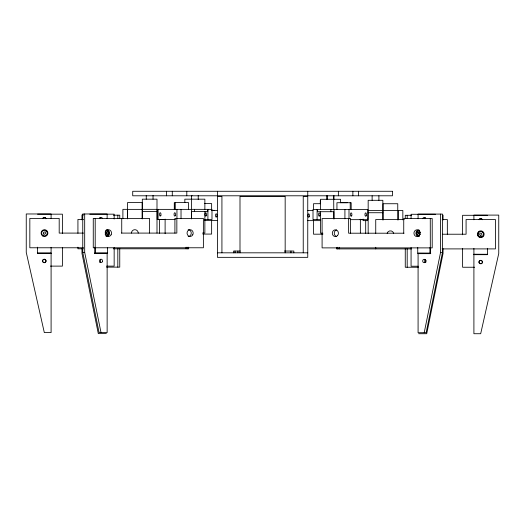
<?xml version="1.0" encoding="UTF-8"?>
<svg xmlns="http://www.w3.org/2000/svg" width="525" height="525" viewBox="0 0 525 525"><rect width="100%" height="100%" fill="white"/><g stroke="black" fill="none" stroke-linecap="round" stroke-linejoin="round"><path stroke-width="0.79" d="M430.769 253.273L417.736 253.214L417.762 247.537M430.008 247.537L429.982 253.214L417.736 253.214M424.207 332.712L440.541 252.479L440.541 214.088M418.084 218.741L418.084 214.088L442.47 214.088L442.47 252.479L426.142 332.712L418.084 332.712L418.084 253.66L430.631 253.66M107.461 247.419L107.487 253.102L94.454 253.155M191.474 195.681L192.065 195.681M340.285 202.683L347.307 202.683M204.612 203.582L211.634 203.582L211.634 209.606M320.552 203.7L313.53 203.7L313.53 209.718M127.516 209.377L142.196 209.377M142.308 209.344L156.995 209.344M211.634 210.361L214.535 210.361M211.929 210.394L217.606 210.394M307.315 210.473L312.992 210.473M368.169 210.473L382.85 210.473M383.079 210.505L397.76 210.505M142.308 211.601L156.995 211.601M368.169 212.73L382.85 212.73M37.544 214.167L62.39 214.167L62.39 233.651M89.768 214.167L114.155 214.167L114.155 219.037M435.455 214.279L411.068 214.279L411.068 218.341M83.573 214.988L81.966 214.988L81.966 219.89M113.334 215.184L119.752 215.184L119.752 218.433M411.679 215.296L405.267 215.296L405.267 218.544M487.456 215.296L462.61 215.296L462.61 234.78M83.56 219.424L77.93 219.424L77.93 233.29M165.204 219.424L159.574 219.424L159.574 233.29M175.304 219.509L157.218 219.542L157.218 209.377L191.428 209.377L191.428 218.859M204.612 219.542L211.988 219.542L211.988 209.377L191.599 209.344L191.599 199.178M360.058 219.542L363.274 219.542M404.283 219.542L375.736 219.542L375.736 233.408M442.188 219.542L447.339 219.542L447.339 234.222M320.388 219.621L313.012 219.621L313.012 209.455L333.769 209.455L333.69 195.792M350.641 219.653L367.854 219.653L367.854 209.488L334.044 209.488L334.044 218.977M204.468 220.559L217.586 220.559M307.335 220.638L320.453 220.638M83.587 233.093L59.194 233.093L59.194 218.413L29.833 218.413L29.833 247.774L83.593 247.774M121.419 233.093L176.846 233.093L176.846 218.413M202.525 233.061L204.868 233.061L204.868 211.601M322.895 233.172L320.506 233.172L320.506 211.713M404.053 233.205L348.626 233.205L348.626 218.525M202.873 234.078L211.634 234.078L211.634 220.566M322.895 234.189L313.53 234.189L313.53 219.883M442.503 234.222L466.082 234.222L466.082 219.542L495.442 219.542L495.442 248.902L442.129 248.902M83.39 248.791L77.93 248.791L77.93 247.157M113.288 248.791L188.665 248.791L188.665 247.282M411.587 248.902L336.604 248.902L336.604 247.393M240.319 251.042L233.592 251.042L233.592 252.82M284.406 251.042L293.829 251.042L293.829 252.82M107.139 218.63L107.139 213.97L82.753 213.97L82.753 252.368L84.682 252.368L101.017 332.594M440.541 252.479L442.47 252.479M217.409 252.82L307.755 252.82M37.544 253.102L51.096 253.102M107.487 253.102L95.242 253.102L95.215 247.419M37.544 253.155L51.096 253.155M51.096 253.542L37.544 253.542L37.544 247.17M94.592 253.542L107.139 253.542L107.139 332.594L99.081 332.594L82.753 252.368M473.904 254.231L487.456 254.29M473.904 254.677L487.456 254.677L487.456 248.299M50.367 266.116L62.39 266.116L62.39 247.446M106.608 266.116L114.155 266.116L114.155 247.446M418.287 266.228L411.068 266.228L411.068 247.564M106.588 267.133L119.752 267.133L119.752 248.463M418.425 267.245L405.267 267.245L405.267 248.574M474.633 267.245L462.61 267.245L462.61 248.574M106.352 333.611L98.3 333.611L81.966 253.385L81.966 248.482M418.661 333.723L426.72 333.723L443.048 253.496L443.048 248.594M473.904 219.758L473.904 215.099L498.75 215.099L498.75 253.496L480.683 333.723L473.904 333.723L473.904 248.45M443.048 215.099L443.048 220.001M430.277 218.525L430.329 253.66M407.197 215.296L407.197 218.544M407.197 248.574L407.197 267.245M403.738 233.205L403.738 218.525L432.206 218.525L432.206 247.885L322.094 247.885L322.094 218.525L350.562 218.525L350.562 233.205M402.839 219.89L402.839 210.505L398.324 210.505L398.324 219.89M397.76 219.995L397.76 203.733L383.079 203.733L383.079 219.995M382.85 219.883L382.85 200.307L368.169 200.307L368.169 233.395M378.899 195.792L378.899 200.307M375.736 247.268L375.736 248.902M372.127 195.792L372.127 200.307M367.605 219.076L367.605 220.638L363.09 220.638L363.09 219.076M365.689 220.356L365.689 233.408M360.367 219.22L360.367 233.002M358.575 191.277L358.575 195.792M352.872 191.277L352.872 195.792M351.179 209.488L351.179 202.716L336.945 202.716L336.945 209.488M350.214 202.716L350.214 209.488M349 209.488L349 218.873M344.918 209.488L344.918 218.873M340.541 202.683L340.541 199.29L320.506 199.29L320.506 209.455M339.157 247.268L339.157 248.902M338.369 191.277L338.369 195.792M337.221 247.268L337.221 248.902M333.9 195.53L333.9 199.29M333.769 218.866L333.769 211.713L317.605 211.713L317.605 209.455M330.868 209.455L330.868 211.713M327.147 195.53L327.147 199.29M326.937 195.792L326.937 199.559M320.296 200.307L320.296 203.7M317.093 209.455L317.093 219.621M307.755 191.277L307.755 195.792M303.233 252.82L303.233 196.357L307.755 196.357L307.755 257.342L217.409 257.342L217.409 196.357L221.924 196.357L221.924 252.82M290.962 251.042L290.962 252.82M285.167 252.82L285.167 196.357L239.997 196.357L239.997 252.82M237.897 251.042L237.897 252.82M235.029 251.042L235.029 252.82M217.409 191.277L217.409 195.792M207.907 209.377L207.907 219.542M207.769 209.344L207.769 211.601L191.599 211.601L191.599 218.754M204.868 209.344L204.868 199.178L184.833 199.178L184.833 202.565M198.227 195.418L198.227 199.441M194.499 209.344L194.499 211.601M191.474 195.418L191.474 199.441M188.527 209.377L188.527 202.598L174.293 202.598L174.293 209.377M188.048 247.157L188.048 248.791M187.694 247.282L187.694 248.791M186.795 191.277L186.795 195.792M186.113 247.157L186.113 248.791M181.027 209.344L181.027 218.728M176.945 209.344L176.945 218.728M175.265 202.598L175.265 209.377M174.91 233.093L174.91 218.413L203.385 218.413L203.385 247.774L93.266 247.774L93.266 218.413L149.54 218.413L149.54 233.093M174.431 203.615L174.431 209.639M172.285 191.277L172.285 195.792M166.589 191.277L166.589 195.792M165.112 219.109L165.112 233.697M158.091 209.344L158.091 219.509M156.995 233.061L156.995 199.178L142.308 199.178L142.308 218.754M153.037 195.418L153.037 199.178M146.265 195.418L146.265 199.178M142.196 218.859L142.196 202.598L127.516 202.598L127.516 218.859M127.404 218.728L127.404 209.344L122.889 209.344L122.889 218.728M121.734 218.413L121.734 233.093M117.817 215.184L117.817 218.433M117.817 248.463L117.817 267.133M95.202 218.413L95.202 247.774M94.894 247.17L94.894 253.542M84.682 213.97L84.682 252.368M51.096 218.63L51.096 213.97L26.25 213.97L26.25 252.368L44.317 332.594L51.096 332.594L51.096 247.314M188.18 229.701A3.386 3.065 -90 0 1 191.244 233.093A3.386 3.065 -90 0 1 188.18 236.48M106.536 229.701A3.386 3.065 -90 0 1 109.594 233.093A3.386 3.065 -90 0 1 106.536 236.48M100.163 259.685A1.693 1.529 -90 0 1 99.848 262.356M99.533 218.617A1.693 1.529 -90 0 1 102.493 218.617M99.848 217.586A1.693 1.529 -90 0 1 100.557 218.617M105.912 230.272A2.822 2.553 88.7 0 1 108.452 233.12A2.822 2.553 88.7 0 1 105.886 235.915M105.184 232.286A1.129 1.024 88.7 0 1 106.627 232.299A1.129 1.024 88.7 0 1 106.614 233.901A1.129 1.024 88.7 0 1 105.171 233.881M106.706 230.672A2.822 2.553 88.7 0 1 107.632 231.715M107.888 232.398A2.822 2.553 88.7 0 1 107.874 233.861M107.618 234.537A2.822 2.553 88.7 0 1 106.68 235.561M105.157 232.011A1.129 1.024 88.7 0 1 106.437 233.113A1.129 1.024 88.7 0 1 105.144 234.189M105.735 230.344A2.822 2.553 88.7 0 1 108.938 233.113A2.822 2.553 88.7 0 1 105.709 235.797M131.467 233.093A3.386 3.386 0 0 1 134.859 229.701A3.386 3.386 0 0 1 138.246 233.093M42.683 218.617A1.693 1.693 0 0 1 45.957 218.617M42.853 218.407A1.693 1.693 0 0 1 45.957 218.813M43.122 262.231A1.693 1.693 0 0 1 43.739 259.442A1.693 1.693 0 0 1 46.003 261.181A1.693 1.693 0 0 1 43.47 262.5M46.318 231.302A2.822 2.822 0 0 0 45.728 230.856A2.822 2.822 0 0 1 46.318 231.269M387.148 233.343A3.386 3.386 0 0 1 393.691 233.343M479.043 219.745A1.693 1.693 0 0 1 482.317 219.745M479.213 219.535A1.693 1.693 0 0 1 482.147 219.535M480.244 263.799A1.693 1.693 0 0 1 479.043 261.726A1.693 1.693 0 0 1 481.117 260.531A1.693 1.693 0 0 1 482.317 262.605M482.147 263.012A1.693 1.693 0 0 1 481.117 263.799M418.149 236.48A3.386 3.065 -90 0 1 418.937 229.819M336.499 236.48A3.386 3.065 -90 0 1 336.499 229.93M426.07 261.995A1.693 1.529 -90 0 1 426.07 260.302M425.375 262.467A1.693 1.529 -90 0 1 425.375 259.534M424.666 218.728A1.693 1.529 -90 0 1 425.375 217.698M422.73 218.728A1.693 1.529 -90 0 1 425.69 218.728M419.436 236.027A2.822 2.553 -88.7 0 1 416.922 233.172A2.822 2.553 -88.7 0 1 419.508 230.383M417.729 234.603A2.822 2.553 -88.7 0 1 417.48 233.92M417.5 232.457A2.822 2.553 -88.7 0 1 418.714 230.757M419.613 235.928A2.822 2.553 -88.7 0 1 416.456 233.533A2.822 2.553 -88.7 0 1 419.029 230.37M420.184 234.012A1.129 1.024 -88.7 0 1 418.74 233.993A1.129 1.024 -88.7 0 1 418.76 232.398A1.129 1.024 -88.7 0 1 420.203 232.418M420.203 234.308A1.129 1.024 -88.7 0 1 418.937 233.205A1.129 1.024 -88.7 0 1 420.236 232.129M392.451 191.277L132.713 191.277L132.713 195.792L392.451 195.792L392.451 191.277M192.767 234.787A3.386 3.065 -90 0 0 190.116 229.701A3.386 3.065 -90 0 0 187.464 234.787A3.386 3.065 -90 0 0 192.767 234.787M111.116 234.787A3.386 3.065 -90 0 0 108.465 229.701A3.386 3.065 -90 0 0 105.814 234.787A3.386 3.065 -90 0 0 111.116 234.787M102.342 261.732A1.693 1.529 -90 0 0 101.017 259.192A1.693 1.529 -90 0 0 99.691 261.732A1.693 1.529 -90 0 0 102.342 261.732M160.893 215.27A1.693 0.728 -90 0 0 160.269 212.73A1.693 0.728 -90 0 0 159.639 215.27A1.693 0.728 -90 0 0 160.893 215.27M175.284 215.624A1.693 0.728 -90 0 0 174.956 212.789A1.693 0.728 -90 0 0 174.07 214.863A1.693 0.728 -90 0 0 175.284 215.624M206.24 215.657A1.693 0.728 -90 0 0 205.918 212.822A1.693 0.728 -90 0 0 205.032 214.896A1.693 0.728 -90 0 0 206.24 215.657M42.82 236.027A3.386 3.386 0 0 0 47.9 233.093A3.386 3.386 0 0 0 42.82 230.16A3.386 3.386 0 0 0 42.82 236.027M43.47 262.356A1.693 1.693 0 0 0 46.01 260.886A1.693 1.693 0 0 0 43.47 259.416A1.693 1.693 0 0 0 43.47 262.356M42.965 235.508A2.822 2.822 0 0 0 47.224 233.113A2.822 2.822 0 0 0 43.017 230.619A2.822 2.822 0 0 0 42.965 235.508M43.824 234.065A1.129 1.129 0 0 0 45.531 233.107A1.129 1.129 0 0 0 43.844 232.109A1.129 1.129 0 0 0 43.824 234.065M216.74 216.674A1.693 0.728 -90 0 0 216.418 213.839A1.693 0.728 -90 0 0 215.532 215.913A1.693 0.728 -90 0 0 216.74 216.674M309.323 216.398A1.693 0.728 -90 0 0 308.693 213.859A1.693 0.728 -90 0 0 308.063 216.398A1.693 0.728 -90 0 0 309.323 216.398M478.367 236.618A3.386 3.386 0 0 0 484.037 235.095A3.386 3.386 0 0 0 479.883 230.948A3.386 3.386 0 0 0 478.367 236.618M479.837 263.484A1.693 1.693 0 0 0 482.377 262.014A1.693 1.693 0 0 0 479.837 260.551A1.693 1.693 0 0 0 479.837 263.484M479.325 236.65A2.822 2.822 0 0 0 483.584 234.248A2.822 2.822 0 0 0 479.377 231.761A2.822 2.822 0 0 0 479.325 236.637A2.822 2.822 0 0 0 483.584 234.242A2.822 2.822 0 0 0 479.377 231.748A2.822 2.822 0 0 0 479.325 236.65M480.185 235.193A1.129 1.129 0 0 0 481.891 234.235A1.129 1.129 0 0 0 480.211 233.238A1.129 1.129 0 0 0 480.185 235.193M319.784 215.736A1.693 0.728 -90 0 0 319.456 212.901A1.693 0.728 -90 0 0 318.57 214.974A1.693 0.728 -90 0 0 319.784 215.736M366.194 215.768A1.693 0.728 -90 0 0 365.866 212.933A1.693 0.728 -90 0 0 364.98 215.007A1.693 0.728 -90 0 0 366.194 215.768M351.691 215.768A1.693 0.728 -90 0 0 351.363 212.933A1.693 0.728 -90 0 0 350.477 215.007A1.693 0.728 -90 0 0 351.691 215.768M419.173 235.6A3.386 3.065 -90 0 0 417.802 229.93A3.386 3.065 -90 0 0 414.048 234.084A3.386 3.065 -90 0 0 419.173 235.6M337.523 235.6A3.386 3.065 -90 0 0 336.151 229.93A3.386 3.065 -90 0 0 332.404 234.084A3.386 3.065 -90 0 0 337.523 235.6M425.289 262.198A1.693 1.529 -90 0 0 424.607 259.363A1.693 1.529 -90 0 0 422.73 261.437A1.693 1.529 -90 0 0 425.289 262.198"/></g></svg>
